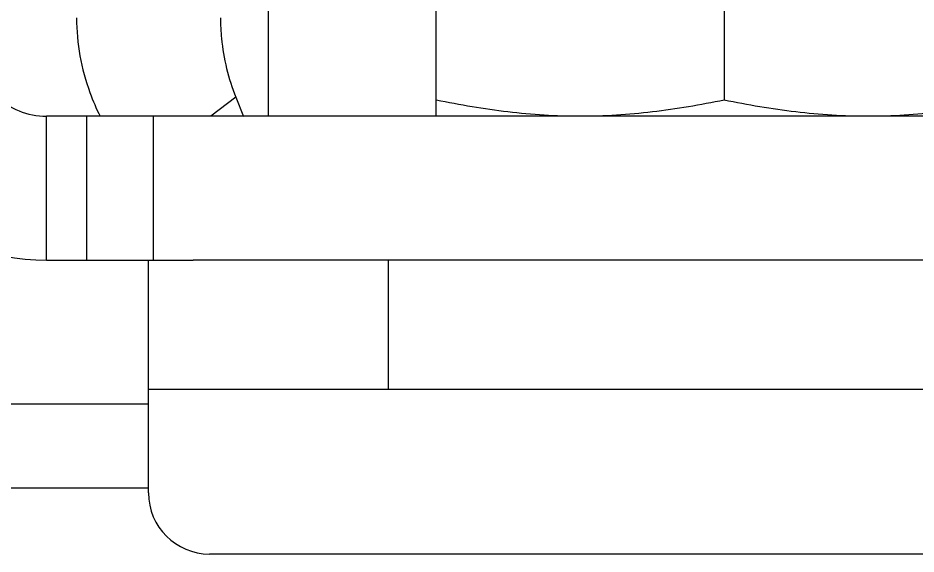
# Model space of a CAD drawing. Header units: inches. Extents: x -1293886 to -986005, y -15154 to 203628.
# Drawn here: x -1241622.8 to -1241495.2, y 86293.4 to 86369.5 of the extents above; entities that cross this region are included whole.
import ezdxf

# ---------------------------------------------------------------- set-up
doc = ezdxf.new("R2010")
doc.units = ezdxf.units.IN
doc.header["$LTSCALE"] = 100
doc.header["$MEASUREMENT"] = 0
doc.layers.add('W_DIM', color=4, linetype='Continuous')

# ---------------------------------------------------------------- blocks, each defined once
blk = doc.blocks.new('1111')
at = {"layer": 'W_DIM', "color": 7}
for p, q in [((-2281072.88, 1710856.26), (-2281072.88, 1711226.71)), ((-2281049.03, 1710856.26), (-2281049.03, 1710906.7)), ((-2281008.13, 1710904.4), (-2281008.13, 1710858.56)), ((-2281077.52, 1710858.96), (-2281081.07, 1710856.26)), ((-2281077.52, 1710858.96), (-2281076.44, 1710856.24)), ((-2280911.86, 1710856.26), (-2281104.41, 1710856.26)), ((-2281104.41, 1710835.81), (-2281104.41, 1710856.26)), ((-2281098.69, 1710835.81), (-2281098.69, 1710856.26)), ((-2281089.21, 1710835.81), (-2281089.21, 1710856.26)), ((-2281104.41, 1710835.81), (-2281083.57, 1710835.81)), ((-2281089.92, 1710815.37), (-2281089.92, 1710835.81)), ((-2281089.92, 1710802.77), (-2281089.92, 1710835.81)), ((-2280930.27, 1710835.81), (-2281083.57, 1710835.81)), ((-2281055.84, 1710817.45), (-2281055.84, 1710835.81)), ((-2280926.34, 1710817.45), (-2281089.92, 1710817.45)), ((-2281089.92, 1710815.37), (-2281178.53, 1710815.37)), ((-2281089.92, 1710803.44), (-2281178.53, 1710803.44)), ((-2280935.02, 1710794.09), (-2281081.25, 1710794.09))]:
    blk.add_line(p, q, dxfattribs=at)
for centre, radius, start in [((-2281104.41, 1710866.49), 10.22, 225), ((-2281104.41, 1710866.49), 30.67, 225), ((-2281081.25, 1710802.77), 8.68, 180)]:
    blk.add_arc(centre, radius, start, 270, dxfattribs=at)
for points, knots in [([(-2281100.15, 1710870.23), (-2281100.15, 1710866.64), (-2281099.25, 1710861.77), (-2281097.34, 1710857.35), (-2281096.8, 1710856.26)], [0, 0, 0, 0, 0.746457, 1, 1, 1, 1]), ([(-2281079.7, 1710870.23), (-2281079.7, 1710869.26), (-2281079.51, 1710865.42), (-2281078.57, 1710861.63), (-2281077.52, 1710858.96)], [0, 0, 0, 0, 0.253697, 1, 1, 1, 1]), ([(-2281028.58, 1710856.26), (-2281032.01, 1710856.26), (-2281038.88, 1710856.69), (-2281045.66, 1710857.86), (-2281049.03, 1710858.56)], [0, 0, 0, 0, 0.499234, 1, 1, 1, 1]), ([(-2281008.13, 1710858.56), (-2281011.5, 1710857.86), (-2281018.28, 1710856.69), (-2281025.15, 1710856.26), (-2281028.58, 1710856.26)], [0, 0, 0, 0, 0.500766, 1, 1, 1, 1]), ([(-2280987.68, 1710856.26), (-2280991.11, 1710856.26), (-2280997.99, 1710856.69), (-2281004.77, 1710857.86), (-2281008.13, 1710858.56)], [0, 0, 0, 0, 0.499234, 1, 1, 1, 1]), ([(-2280967.24, 1710858.56), (-2280970.6, 1710857.86), (-2280977.38, 1710856.69), (-2280984.26, 1710856.26), (-2280987.68, 1710856.26)], [0, 0, 0, 0, 0.500766, 1, 1, 1, 1])]:
    blk.add_open_spline(points, degree=3, knots=knots, dxfattribs=at)

msp = doc.modelspace()

# ---------------------------------------------------------------- block references
at = {"layer": 'W_DIM'}
msp.add_blockref('1111', (1039485.65, -1624500.72), dxfattribs=at)

doc.saveas('drawing.dxf')
